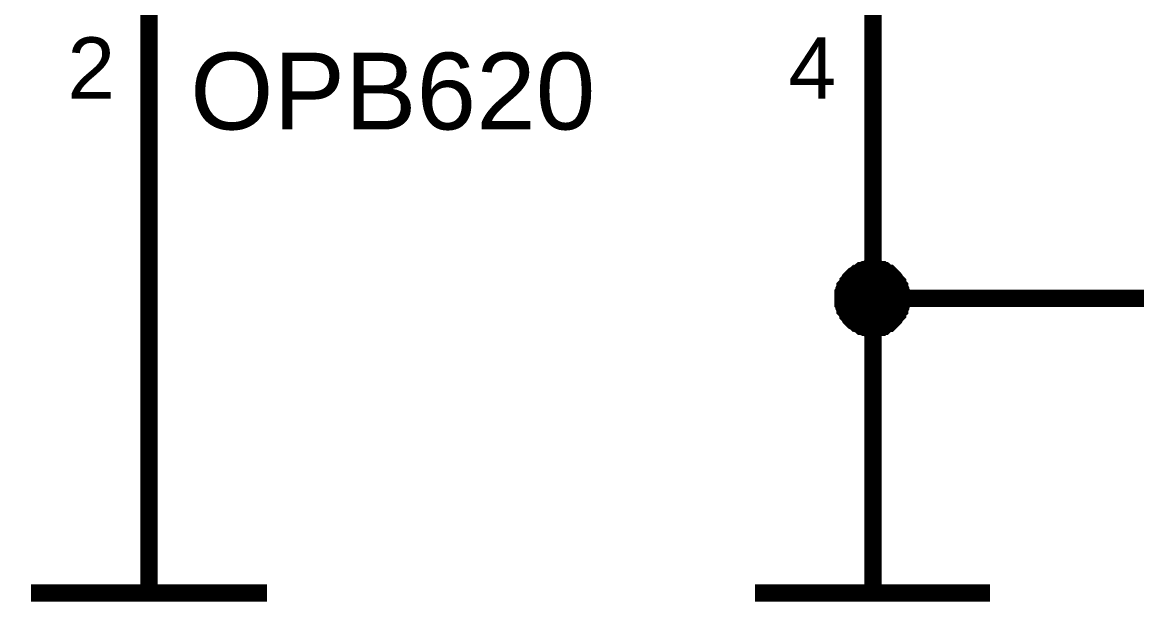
# Model space of a CAD drawing. Header units: millimetres. Extents: x -2024 to 917, y -725 to 13.
# Drawn here: x -1993.56 to -1974.33, y -694.4 to -684.41 of the extents above; entities that cross this region are included whole.
import ezdxf

# ---------------------------------------------------------------- set-up
doc = ezdxf.new("R2010")
doc.units = ezdxf.units.MM
doc.styles.get("Standard").update_dxf_attribs({"font": 'arial.ttf'})

msp = doc.modelspace()

# ---------------------------------------------------------------- linework, layer by layer
at = {"color": 7}
for points, const_width in [([(-1991.375, -681.669), (-1991.375, -686.67)], 0.3), ([(-1978.879, -681.669), (-1978.879, -686.67)], 0.3), ([(-1968.883, -682.927), (-1968.883, -689.17), (-1978.879, -689.17), (-1978.879, -686.67)], 0.3), ([(-1991.375, -689.17), (-1991.375, -686.67)], 0.3), ([(-1979.393, -689.17), (-1979.393, -689.137), (-1979.393, -689.12), (-1979.393, -689.087), (-1979.376, -689.071), (-1979.376, -689.038), (-1979.376, -689.021), (-1979.359, -688.988), (-1979.359, -688.971), (-1979.343, -688.955), (-1979.326, -688.922), (-1979.31, -688.905), (-1979.31, -688.889), (-1979.293, -688.872), (-1979.277, -688.839), (-1979.26, -688.822), (-1979.244, -688.806), (-1979.227, -688.789), (-1979.21, -688.773), (-1979.177, -688.756), (-1979.161, -688.74), (-1979.144, -688.74), (-1979.128, -688.723), (-1979.095, -688.706), (-1979.078, -688.69), (-1979.061, -688.69), (-1979.028, -688.673), (-1979.012, -688.673), (-1978.979, -688.673), (-1978.962, -688.657), (-1978.929, -688.657), (-1978.913, -688.657), (-1978.879, -688.657)], 0.3), ([(-1979.393, -689.17), (-1979.393, -689.137), (-1979.393, -689.12), (-1979.393, -689.087), (-1979.376, -689.071), (-1979.376, -689.038), (-1979.376, -689.021), (-1979.359, -688.988), (-1979.359, -688.971), (-1979.343, -688.955), (-1979.326, -688.922), (-1979.31, -688.905), (-1979.31, -688.889), (-1979.293, -688.872), (-1979.277, -688.839), (-1979.26, -688.822), (-1979.244, -688.806), (-1979.227, -688.789), (-1979.21, -688.773), (-1979.177, -688.756), (-1979.161, -688.74), (-1979.144, -688.74), (-1979.128, -688.723), (-1979.095, -688.706), (-1979.078, -688.69), (-1979.061, -688.69), (-1979.028, -688.673), (-1979.012, -688.673), (-1978.979, -688.673), (-1978.962, -688.657), (-1978.929, -688.657), (-1978.913, -688.657), (-1978.879, -688.657)], 0.3), ([(-1979.393, -689.17), (-1979.393, -689.137), (-1979.393, -689.12), (-1979.393, -689.087), (-1979.376, -689.071), (-1979.376, -689.038), (-1979.376, -689.021), (-1979.359, -688.988), (-1979.359, -688.971), (-1979.343, -688.955), (-1979.326, -688.922), (-1979.31, -688.905), (-1979.31, -688.889), (-1979.293, -688.872), (-1979.277, -688.839), (-1979.26, -688.822), (-1979.244, -688.806), (-1979.227, -688.789), (-1979.21, -688.773), (-1979.177, -688.756), (-1979.161, -688.74), (-1979.144, -688.74), (-1979.128, -688.723), (-1979.095, -688.706), (-1979.078, -688.69), (-1979.061, -688.69), (-1979.028, -688.673), (-1979.012, -688.673), (-1978.979, -688.673), (-1978.962, -688.657), (-1978.929, -688.657), (-1978.913, -688.657), (-1978.879, -688.657)], 0.3), ([(-1979.393, -689.17), (-1979.393, -689.137), (-1979.393, -689.12), (-1979.393, -689.087), (-1979.376, -689.071), (-1979.376, -689.038), (-1979.376, -689.021), (-1979.359, -688.988), (-1979.359, -688.971), (-1979.343, -688.955), (-1979.326, -688.922), (-1979.31, -688.905), (-1979.31, -688.889), (-1979.293, -688.872), (-1979.277, -688.839), (-1979.26, -688.822), (-1979.244, -688.806), (-1979.227, -688.789), (-1979.21, -688.773), (-1979.177, -688.756), (-1979.161, -688.74), (-1979.144, -688.74), (-1979.128, -688.723), (-1979.095, -688.706), (-1979.078, -688.69), (-1979.061, -688.69), (-1979.028, -688.673), (-1979.012, -688.673), (-1978.979, -688.673), (-1978.962, -688.657), (-1978.929, -688.657), (-1978.913, -688.657), (-1978.879, -688.657)], 0.3), ([(-1979.393, -689.17), (-1979.393, -689.137), (-1979.393, -689.12), (-1979.393, -689.087), (-1979.376, -689.071), (-1979.376, -689.038), (-1979.376, -689.021), (-1979.359, -688.988), (-1979.359, -688.971), (-1979.343, -688.955), (-1979.326, -688.922), (-1979.31, -688.905), (-1979.31, -688.889), (-1979.293, -688.872), (-1979.277, -688.839), (-1979.26, -688.822), (-1979.244, -688.806), (-1979.227, -688.789), (-1979.21, -688.773), (-1979.177, -688.756), (-1979.161, -688.74), (-1979.144, -688.74), (-1979.128, -688.723), (-1979.095, -688.706), (-1979.078, -688.69), (-1979.061, -688.69), (-1979.028, -688.673), (-1979.012, -688.673), (-1978.979, -688.673), (-1978.962, -688.657), (-1978.929, -688.657), (-1978.913, -688.657), (-1978.879, -688.657)], 0.0991), ([(-1979.393, -689.17), (-1979.393, -689.137), (-1979.393, -689.12), (-1979.393, -689.087), (-1979.376, -689.071), (-1979.376, -689.038), (-1979.376, -689.021), (-1979.359, -688.988), (-1979.359, -688.971), (-1979.343, -688.955), (-1979.326, -688.922), (-1979.31, -688.905), (-1979.31, -688.889), (-1979.293, -688.872), (-1979.277, -688.839), (-1979.26, -688.822), (-1979.244, -688.806), (-1979.227, -688.789), (-1979.21, -688.773), (-1979.177, -688.756), (-1979.161, -688.74), (-1979.144, -688.74), (-1979.128, -688.723), (-1979.095, -688.706), (-1979.078, -688.69), (-1979.061, -688.69), (-1979.028, -688.673), (-1979.012, -688.673), (-1978.979, -688.673), (-1978.962, -688.657), (-1978.929, -688.657), (-1978.913, -688.657), (-1978.879, -688.657)], 0.0991), ([(-1979.393, -689.17), (-1979.393, -689.137), (-1979.393, -689.12), (-1979.393, -689.087), (-1979.376, -689.071), (-1979.376, -689.038), (-1979.376, -689.021), (-1979.359, -688.988), (-1979.359, -688.971), (-1979.343, -688.955), (-1979.326, -688.922), (-1979.31, -688.905), (-1979.31, -688.889), (-1979.293, -688.872), (-1979.277, -688.839), (-1979.26, -688.822), (-1979.244, -688.806), (-1979.227, -688.789), (-1979.21, -688.773), (-1979.177, -688.756), (-1979.161, -688.74), (-1979.144, -688.74), (-1979.128, -688.723), (-1979.095, -688.706), (-1979.078, -688.69), (-1979.061, -688.69), (-1979.028, -688.673), (-1979.012, -688.673), (-1978.979, -688.673), (-1978.962, -688.657), (-1978.929, -688.657), (-1978.913, -688.657), (-1978.879, -688.657)], 0.0991), ([(-1979.393, -689.17), (-1979.393, -689.137), (-1979.393, -689.12), (-1979.393, -689.087), (-1979.376, -689.071), (-1979.376, -689.038), (-1979.376, -689.021), (-1979.359, -688.988), (-1979.359, -688.971), (-1979.343, -688.955), (-1979.326, -688.922), (-1979.31, -688.905), (-1979.31, -688.889), (-1979.293, -688.872), (-1979.277, -688.839), (-1979.26, -688.822), (-1979.244, -688.806), (-1979.227, -688.789), (-1979.21, -688.773), (-1979.177, -688.756), (-1979.161, -688.74), (-1979.144, -688.74), (-1979.128, -688.723), (-1979.095, -688.706), (-1979.078, -688.69), (-1979.061, -688.69), (-1979.028, -688.673), (-1979.012, -688.673), (-1978.979, -688.673), (-1978.962, -688.657), (-1978.929, -688.657), (-1978.913, -688.657), (-1978.879, -688.657)], 0.0991), ([(-1978.879, -688.657), (-1978.879, -688.657)], 0.3), ([(-1978.879, -688.657), (-1978.846, -688.657), (-1978.83, -688.657), (-1978.797, -688.657), (-1978.78, -688.673), (-1978.747, -688.673), (-1978.73, -688.673), (-1978.714, -688.69), (-1978.681, -688.69), (-1978.664, -688.706), (-1978.648, -688.723), (-1978.615, -688.74), (-1978.598, -688.74), (-1978.582, -688.756), (-1978.565, -688.773), (-1978.548, -688.789), (-1978.532, -688.806), (-1978.515, -688.822), (-1978.499, -688.839), (-1978.482, -688.872), (-1978.466, -688.889), (-1978.449, -688.905), (-1978.449, -688.922), (-1978.433, -688.955), (-1978.416, -688.971), (-1978.416, -688.988), (-1978.399, -689.021), (-1978.399, -689.038), (-1978.399, -689.071), (-1978.383, -689.087), (-1978.383, -689.12), (-1978.383, -689.137), (-1978.383, -689.17)], 0.3), ([(-1978.879, -688.657), (-1978.879, -688.657)], 0.3), ([(-1978.879, -688.657), (-1978.846, -688.657), (-1978.83, -688.657), (-1978.797, -688.657), (-1978.78, -688.673), (-1978.747, -688.673), (-1978.73, -688.673), (-1978.714, -688.69), (-1978.681, -688.69), (-1978.664, -688.706), (-1978.648, -688.723), (-1978.615, -688.74), (-1978.598, -688.74), (-1978.582, -688.756), (-1978.565, -688.773), (-1978.548, -688.789), (-1978.532, -688.806), (-1978.515, -688.822), (-1978.499, -688.839), (-1978.482, -688.872), (-1978.466, -688.889), (-1978.449, -688.905), (-1978.449, -688.922), (-1978.433, -688.955), (-1978.416, -688.971), (-1978.416, -688.988), (-1978.399, -689.021), (-1978.399, -689.038), (-1978.399, -689.071), (-1978.383, -689.087), (-1978.383, -689.12), (-1978.383, -689.137), (-1978.383, -689.17)], 0.3), ([(-1978.879, -688.657), (-1978.879, -688.657)], 0.3), ([(-1978.879, -688.657), (-1978.846, -688.657), (-1978.83, -688.657), (-1978.797, -688.657), (-1978.78, -688.673), (-1978.747, -688.673), (-1978.73, -688.673), (-1978.714, -688.69), (-1978.681, -688.69), (-1978.664, -688.706), (-1978.648, -688.723), (-1978.615, -688.74), (-1978.598, -688.74), (-1978.582, -688.756), (-1978.565, -688.773), (-1978.548, -688.789), (-1978.532, -688.806), (-1978.515, -688.822), (-1978.499, -688.839), (-1978.482, -688.872), (-1978.466, -688.889), (-1978.449, -688.905), (-1978.449, -688.922), (-1978.433, -688.955), (-1978.416, -688.971), (-1978.416, -688.988), (-1978.399, -689.021), (-1978.399, -689.038), (-1978.399, -689.071), (-1978.383, -689.087), (-1978.383, -689.12), (-1978.383, -689.137), (-1978.383, -689.17)], 0.3), ([(-1978.879, -688.657), (-1978.879, -688.657)], 0.3), ([(-1978.879, -688.657), (-1978.846, -688.657), (-1978.83, -688.657), (-1978.797, -688.657), (-1978.78, -688.673), (-1978.747, -688.673), (-1978.73, -688.673), (-1978.714, -688.69), (-1978.681, -688.69), (-1978.664, -688.706), (-1978.648, -688.723), (-1978.615, -688.74), (-1978.598, -688.74), (-1978.582, -688.756), (-1978.565, -688.773), (-1978.548, -688.789), (-1978.532, -688.806), (-1978.515, -688.822), (-1978.499, -688.839), (-1978.482, -688.872), (-1978.466, -688.889), (-1978.449, -688.905), (-1978.449, -688.922), (-1978.433, -688.955), (-1978.416, -688.971), (-1978.416, -688.988), (-1978.399, -689.021), (-1978.399, -689.038), (-1978.399, -689.071), (-1978.383, -689.087), (-1978.383, -689.12), (-1978.383, -689.137), (-1978.383, -689.17)], 0.3), ([(-1978.879, -688.657), (-1978.879, -688.657)], 0.0991), ([(-1978.879, -688.657), (-1978.846, -688.657), (-1978.83, -688.657), (-1978.797, -688.657), (-1978.78, -688.673), (-1978.747, -688.673), (-1978.73, -688.673), (-1978.714, -688.69), (-1978.681, -688.69), (-1978.664, -688.706), (-1978.648, -688.723), (-1978.615, -688.74), (-1978.598, -688.74), (-1978.582, -688.756), (-1978.565, -688.773), (-1978.548, -688.789), (-1978.532, -688.806), (-1978.515, -688.822), (-1978.499, -688.839), (-1978.482, -688.872), (-1978.466, -688.889), (-1978.449, -688.905), (-1978.449, -688.922), (-1978.433, -688.955), (-1978.416, -688.971), (-1978.416, -688.988), (-1978.399, -689.021), (-1978.399, -689.038), (-1978.399, -689.071), (-1978.383, -689.087), (-1978.383, -689.12), (-1978.383, -689.137), (-1978.383, -689.17)], 0.0991), ([(-1978.879, -688.657), (-1978.879, -688.657)], 0.0991), ([(-1978.879, -688.657), (-1978.846, -688.657), (-1978.83, -688.657), (-1978.797, -688.657), (-1978.78, -688.673), (-1978.747, -688.673), (-1978.73, -688.673), (-1978.714, -688.69), (-1978.681, -688.69), (-1978.664, -688.706), (-1978.648, -688.723), (-1978.615, -688.74), (-1978.598, -688.74), (-1978.582, -688.756), (-1978.565, -688.773), (-1978.548, -688.789), (-1978.532, -688.806), (-1978.515, -688.822), (-1978.499, -688.839), (-1978.482, -688.872), (-1978.466, -688.889), (-1978.449, -688.905), (-1978.449, -688.922), (-1978.433, -688.955), (-1978.416, -688.971), (-1978.416, -688.988), (-1978.399, -689.021), (-1978.399, -689.038), (-1978.399, -689.071), (-1978.383, -689.087), (-1978.383, -689.12), (-1978.383, -689.137), (-1978.383, -689.17)], 0.0991), ([(-1978.879, -688.657), (-1978.879, -688.657)], 0.0991), ([(-1978.879, -688.657), (-1978.846, -688.657), (-1978.83, -688.657), (-1978.797, -688.657), (-1978.78, -688.673), (-1978.747, -688.673), (-1978.73, -688.673), (-1978.714, -688.69), (-1978.681, -688.69), (-1978.664, -688.706), (-1978.648, -688.723), (-1978.615, -688.74), (-1978.598, -688.74), (-1978.582, -688.756), (-1978.565, -688.773), (-1978.548, -688.789), (-1978.532, -688.806), (-1978.515, -688.822), (-1978.499, -688.839), (-1978.482, -688.872), (-1978.466, -688.889), (-1978.449, -688.905), (-1978.449, -688.922), (-1978.433, -688.955), (-1978.416, -688.971), (-1978.416, -688.988), (-1978.399, -689.021), (-1978.399, -689.038), (-1978.399, -689.071), (-1978.383, -689.087), (-1978.383, -689.12), (-1978.383, -689.137), (-1978.383, -689.17)], 0.0991), ([(-1978.879, -688.657), (-1978.879, -688.657)], 0.0991), ([(-1978.879, -688.657), (-1978.846, -688.657), (-1978.83, -688.657), (-1978.797, -688.657), (-1978.78, -688.673), (-1978.747, -688.673), (-1978.73, -688.673), (-1978.714, -688.69), (-1978.681, -688.69), (-1978.664, -688.706), (-1978.648, -688.723), (-1978.615, -688.74), (-1978.598, -688.74), (-1978.582, -688.756), (-1978.565, -688.773), (-1978.548, -688.789), (-1978.532, -688.806), (-1978.515, -688.822), (-1978.499, -688.839), (-1978.482, -688.872), (-1978.466, -688.889), (-1978.449, -688.905), (-1978.449, -688.922), (-1978.433, -688.955), (-1978.416, -688.971), (-1978.416, -688.988), (-1978.399, -689.021), (-1978.399, -689.038), (-1978.399, -689.071), (-1978.383, -689.087), (-1978.383, -689.12), (-1978.383, -689.137), (-1978.383, -689.17)], 0.0991), ([(-1991.375, -689.17), (-1991.375, -694.254)], 0.3), ([(-1978.879, -689.683), (-1978.913, -689.683), (-1978.929, -689.683), (-1978.962, -689.683), (-1978.979, -689.667), (-1979.012, -689.667), (-1979.028, -689.667), (-1979.061, -689.65), (-1979.078, -689.65), (-1979.095, -689.634), (-1979.128, -689.617), (-1979.144, -689.601), (-1979.161, -689.601), (-1979.177, -689.584), (-1979.21, -689.568), (-1979.227, -689.551), (-1979.244, -689.534), (-1979.26, -689.518), (-1979.277, -689.501), (-1979.293, -689.468), (-1979.31, -689.452), (-1979.31, -689.435), (-1979.326, -689.418), (-1979.343, -689.385), (-1979.359, -689.369), (-1979.359, -689.352), (-1979.376, -689.319), (-1979.376, -689.303), (-1979.376, -689.269), (-1979.393, -689.253), (-1979.393, -689.22), (-1979.393, -689.203), (-1979.393, -689.17)], 0.3), ([(-1979.393, -689.17), (-1979.393, -689.17)], 0.3), ([(-1978.879, -689.683), (-1978.913, -689.683), (-1978.929, -689.683), (-1978.962, -689.683), (-1978.979, -689.667), (-1979.012, -689.667), (-1979.028, -689.667), (-1979.061, -689.65), (-1979.078, -689.65), (-1979.095, -689.634), (-1979.128, -689.617), (-1979.144, -689.601), (-1979.161, -689.601), (-1979.177, -689.584), (-1979.21, -689.568), (-1979.227, -689.551), (-1979.244, -689.534), (-1979.26, -689.518), (-1979.277, -689.501), (-1979.293, -689.468), (-1979.31, -689.452), (-1979.31, -689.435), (-1979.326, -689.418), (-1979.343, -689.385), (-1979.359, -689.369), (-1979.359, -689.352), (-1979.376, -689.319), (-1979.376, -689.303), (-1979.376, -689.269), (-1979.393, -689.253), (-1979.393, -689.22), (-1979.393, -689.203), (-1979.393, -689.17)], 0.3), ([(-1979.393, -689.17), (-1979.393, -689.17)], 0.3), ([(-1978.879, -689.683), (-1978.913, -689.683), (-1978.929, -689.683), (-1978.962, -689.683), (-1978.979, -689.667), (-1979.012, -689.667), (-1979.028, -689.667), (-1979.061, -689.65), (-1979.078, -689.65), (-1979.095, -689.634), (-1979.128, -689.617), (-1979.144, -689.601), (-1979.161, -689.601), (-1979.177, -689.584), (-1979.21, -689.568), (-1979.227, -689.551), (-1979.244, -689.534), (-1979.26, -689.518), (-1979.277, -689.501), (-1979.293, -689.468), (-1979.31, -689.452), (-1979.31, -689.435), (-1979.326, -689.418), (-1979.343, -689.385), (-1979.359, -689.369), (-1979.359, -689.352), (-1979.376, -689.319), (-1979.376, -689.303), (-1979.376, -689.269), (-1979.393, -689.253), (-1979.393, -689.22), (-1979.393, -689.203), (-1979.393, -689.17)], 0.3), ([(-1979.393, -689.17), (-1979.393, -689.17)], 0.3), ([(-1978.879, -689.683), (-1978.913, -689.683), (-1978.929, -689.683), (-1978.962, -689.683), (-1978.979, -689.667), (-1979.012, -689.667), (-1979.028, -689.667), (-1979.061, -689.65), (-1979.078, -689.65), (-1979.095, -689.634), (-1979.128, -689.617), (-1979.144, -689.601), (-1979.161, -689.601), (-1979.177, -689.584), (-1979.21, -689.568), (-1979.227, -689.551), (-1979.244, -689.534), (-1979.26, -689.518), (-1979.277, -689.501), (-1979.293, -689.468), (-1979.31, -689.452), (-1979.31, -689.435), (-1979.326, -689.418), (-1979.343, -689.385), (-1979.359, -689.369), (-1979.359, -689.352), (-1979.376, -689.319), (-1979.376, -689.303), (-1979.376, -689.269), (-1979.393, -689.253), (-1979.393, -689.22), (-1979.393, -689.203), (-1979.393, -689.17)], 0.3), ([(-1979.393, -689.17), (-1979.393, -689.17)], 0.3), ([(-1978.879, -689.17), (-1978.879, -694.254)], 0.3), ([(-1978.383, -689.17), (-1978.383, -689.203), (-1978.383, -689.22), (-1978.383, -689.253), (-1978.399, -689.269), (-1978.399, -689.303), (-1978.399, -689.319), (-1978.416, -689.352), (-1978.416, -689.369), (-1978.433, -689.385), (-1978.449, -689.418), (-1978.449, -689.435), (-1978.466, -689.452), (-1978.482, -689.468), (-1978.499, -689.501), (-1978.515, -689.518), (-1978.532, -689.534), (-1978.548, -689.551), (-1978.565, -689.568), (-1978.582, -689.584), (-1978.598, -689.601), (-1978.615, -689.601), (-1978.648, -689.617), (-1978.664, -689.634), (-1978.681, -689.65), (-1978.714, -689.65), (-1978.73, -689.667), (-1978.747, -689.667), (-1978.78, -689.667), (-1978.797, -689.683), (-1978.83, -689.683), (-1978.846, -689.683), (-1978.879, -689.683)], 0.3), ([(-1978.383, -689.17), (-1978.383, -689.203), (-1978.383, -689.22), (-1978.383, -689.253), (-1978.399, -689.269), (-1978.399, -689.303), (-1978.399, -689.319), (-1978.416, -689.352), (-1978.416, -689.369), (-1978.433, -689.385), (-1978.449, -689.418), (-1978.449, -689.435), (-1978.466, -689.452), (-1978.482, -689.468), (-1978.499, -689.501), (-1978.515, -689.518), (-1978.532, -689.534), (-1978.548, -689.551), (-1978.565, -689.568), (-1978.582, -689.584), (-1978.598, -689.601), (-1978.615, -689.601), (-1978.648, -689.617), (-1978.664, -689.634), (-1978.681, -689.65), (-1978.714, -689.65), (-1978.73, -689.667), (-1978.747, -689.667), (-1978.78, -689.667), (-1978.797, -689.683), (-1978.83, -689.683), (-1978.846, -689.683), (-1978.879, -689.683)], 0.3), ([(-1978.383, -689.17), (-1978.383, -689.203), (-1978.383, -689.22), (-1978.383, -689.253), (-1978.399, -689.269), (-1978.399, -689.303), (-1978.399, -689.319), (-1978.416, -689.352), (-1978.416, -689.369), (-1978.433, -689.385), (-1978.449, -689.418), (-1978.449, -689.435), (-1978.466, -689.452), (-1978.482, -689.468), (-1978.499, -689.501), (-1978.515, -689.518), (-1978.532, -689.534), (-1978.548, -689.551), (-1978.565, -689.568), (-1978.582, -689.584), (-1978.598, -689.601), (-1978.615, -689.601), (-1978.648, -689.617), (-1978.664, -689.634), (-1978.681, -689.65), (-1978.714, -689.65), (-1978.73, -689.667), (-1978.747, -689.667), (-1978.78, -689.667), (-1978.797, -689.683), (-1978.83, -689.683), (-1978.846, -689.683), (-1978.879, -689.683)], 0.3), ([(-1978.383, -689.17), (-1978.383, -689.203), (-1978.383, -689.22), (-1978.383, -689.253), (-1978.399, -689.269), (-1978.399, -689.303), (-1978.399, -689.319), (-1978.416, -689.352), (-1978.416, -689.369), (-1978.433, -689.385), (-1978.449, -689.418), (-1978.449, -689.435), (-1978.466, -689.452), (-1978.482, -689.468), (-1978.499, -689.501), (-1978.515, -689.518), (-1978.532, -689.534), (-1978.548, -689.551), (-1978.565, -689.568), (-1978.582, -689.584), (-1978.598, -689.601), (-1978.615, -689.601), (-1978.648, -689.617), (-1978.664, -689.634), (-1978.681, -689.65), (-1978.714, -689.65), (-1978.73, -689.667), (-1978.747, -689.667), (-1978.78, -689.667), (-1978.797, -689.683), (-1978.83, -689.683), (-1978.846, -689.683), (-1978.879, -689.683)], 0.3), ([(-1978.383, -689.17), (-1978.383, -689.17), (-1978.383, -689.17), (-1978.383, -689.17), (-1978.383, -689.17), (-1978.383, -689.17), (-1978.383, -689.17), (-1978.383, -689.17), (-1978.383, -689.17), (-1978.383, -689.17), (-1978.383, -689.17), (-1978.383, -689.17), (-1978.383, -689.17), (-1978.383, -689.17), (-1978.383, -689.17), (-1978.383, -689.17), (-1978.383, -689.17), (-1978.383, -689.17), (-1978.383, -689.17), (-1978.383, -689.17), (-1978.383, -689.17), (-1978.383, -689.17), (-1978.383, -689.17), (-1978.383, -689.17), (-1978.383, -689.17), (-1978.383, -689.17), (-1978.383, -689.17), (-1978.383, -689.17), (-1978.383, -689.17), (-1978.383, -689.17), (-1978.383, -689.17), (-1978.383, -689.17), (-1978.383, -689.17)], 0.3), ([(-1978.383, -689.17), (-1978.383, -689.17)], 0.3), ([(-1978.383, -689.17), (-1978.383, -689.17), (-1978.383, -689.17), (-1978.383, -689.17), (-1978.383, -689.17), (-1978.383, -689.17), (-1978.383, -689.17), (-1978.383, -689.17), (-1978.383, -689.17), (-1978.383, -689.17), (-1978.383, -689.17), (-1978.383, -689.17), (-1978.383, -689.17), (-1978.383, -689.17), (-1978.383, -689.17), (-1978.383, -689.17), (-1978.383, -689.17), (-1978.383, -689.17), (-1978.383, -689.17), (-1978.383, -689.17), (-1978.383, -689.17), (-1978.383, -689.17), (-1978.383, -689.17), (-1978.383, -689.17), (-1978.383, -689.17), (-1978.383, -689.17), (-1978.383, -689.17), (-1978.383, -689.17), (-1978.383, -689.17), (-1978.383, -689.17), (-1978.383, -689.17), (-1978.383, -689.17), (-1978.383, -689.17)], 0.3), ([(-1978.383, -689.17), (-1978.383, -689.17)], 0.3), ([(-1978.383, -689.17), (-1978.383, -689.17), (-1978.383, -689.17), (-1978.383, -689.17), (-1978.383, -689.17), (-1978.383, -689.17), (-1978.383, -689.17), (-1978.383, -689.17), (-1978.383, -689.17), (-1978.383, -689.17), (-1978.383, -689.17), (-1978.383, -689.17), (-1978.383, -689.17), (-1978.383, -689.17), (-1978.383, -689.17), (-1978.383, -689.17), (-1978.383, -689.17), (-1978.383, -689.17), (-1978.383, -689.17), (-1978.383, -689.17), (-1978.383, -689.17), (-1978.383, -689.17), (-1978.383, -689.17), (-1978.383, -689.17), (-1978.383, -689.17), (-1978.383, -689.17), (-1978.383, -689.17), (-1978.383, -689.17), (-1978.383, -689.17), (-1978.383, -689.17), (-1978.383, -689.17), (-1978.383, -689.17), (-1978.383, -689.17)], 0.3), ([(-1978.383, -689.17), (-1978.383, -689.17)], 0.3), ([(-1978.383, -689.17), (-1978.383, -689.17), (-1978.383, -689.17), (-1978.383, -689.17), (-1978.383, -689.17), (-1978.383, -689.17), (-1978.383, -689.17), (-1978.383, -689.17), (-1978.383, -689.17), (-1978.383, -689.17), (-1978.383, -689.17), (-1978.383, -689.17), (-1978.383, -689.17), (-1978.383, -689.17), (-1978.383, -689.17), (-1978.383, -689.17), (-1978.383, -689.17), (-1978.383, -689.17), (-1978.383, -689.17), (-1978.383, -689.17), (-1978.383, -689.17), (-1978.383, -689.17), (-1978.383, -689.17), (-1978.383, -689.17), (-1978.383, -689.17), (-1978.383, -689.17), (-1978.383, -689.17), (-1978.383, -689.17), (-1978.383, -689.17), (-1978.383, -689.17), (-1978.383, -689.17), (-1978.383, -689.17), (-1978.383, -689.17)], 0.3), ([(-1978.383, -689.17), (-1978.383, -689.17)], 0.3), ([(-1978.879, -689.683), (-1978.913, -689.683), (-1978.929, -689.683), (-1978.962, -689.683), (-1978.979, -689.667), (-1979.012, -689.667), (-1979.028, -689.667), (-1979.061, -689.65), (-1979.078, -689.65), (-1979.095, -689.634), (-1979.128, -689.617), (-1979.144, -689.601), (-1979.161, -689.601), (-1979.177, -689.584), (-1979.21, -689.568), (-1979.227, -689.551), (-1979.244, -689.534), (-1979.26, -689.518), (-1979.277, -689.501), (-1979.293, -689.468), (-1979.31, -689.452), (-1979.31, -689.435), (-1979.326, -689.418), (-1979.343, -689.385), (-1979.359, -689.369), (-1979.359, -689.352), (-1979.376, -689.319), (-1979.376, -689.303), (-1979.376, -689.269), (-1979.393, -689.253), (-1979.393, -689.22), (-1979.393, -689.203), (-1979.393, -689.17)], 0.0991), ([(-1979.393, -689.17), (-1979.393, -689.17)], 0.0991), ([(-1978.879, -689.683), (-1978.913, -689.683), (-1978.929, -689.683), (-1978.962, -689.683), (-1978.979, -689.667), (-1979.012, -689.667), (-1979.028, -689.667), (-1979.061, -689.65), (-1979.078, -689.65), (-1979.095, -689.634), (-1979.128, -689.617), (-1979.144, -689.601), (-1979.161, -689.601), (-1979.177, -689.584), (-1979.21, -689.568), (-1979.227, -689.551), (-1979.244, -689.534), (-1979.26, -689.518), (-1979.277, -689.501), (-1979.293, -689.468), (-1979.31, -689.452), (-1979.31, -689.435), (-1979.326, -689.418), (-1979.343, -689.385), (-1979.359, -689.369), (-1979.359, -689.352), (-1979.376, -689.319), (-1979.376, -689.303), (-1979.376, -689.269), (-1979.393, -689.253), (-1979.393, -689.22), (-1979.393, -689.203), (-1979.393, -689.17)], 0.0991), ([(-1979.393, -689.17), (-1979.393, -689.17)], 0.0991), ([(-1978.879, -689.683), (-1978.913, -689.683), (-1978.929, -689.683), (-1978.962, -689.683), (-1978.979, -689.667), (-1979.012, -689.667), (-1979.028, -689.667), (-1979.061, -689.65), (-1979.078, -689.65), (-1979.095, -689.634), (-1979.128, -689.617), (-1979.144, -689.601), (-1979.161, -689.601), (-1979.177, -689.584), (-1979.21, -689.568), (-1979.227, -689.551), (-1979.244, -689.534), (-1979.26, -689.518), (-1979.277, -689.501), (-1979.293, -689.468), (-1979.31, -689.452), (-1979.31, -689.435), (-1979.326, -689.418), (-1979.343, -689.385), (-1979.359, -689.369), (-1979.359, -689.352), (-1979.376, -689.319), (-1979.376, -689.303), (-1979.376, -689.269), (-1979.393, -689.253), (-1979.393, -689.22), (-1979.393, -689.203), (-1979.393, -689.17)], 0.0991), ([(-1979.393, -689.17), (-1979.393, -689.17)], 0.0991), ([(-1978.879, -689.683), (-1978.913, -689.683), (-1978.929, -689.683), (-1978.962, -689.683), (-1978.979, -689.667), (-1979.012, -689.667), (-1979.028, -689.667), (-1979.061, -689.65), (-1979.078, -689.65), (-1979.095, -689.634), (-1979.128, -689.617), (-1979.144, -689.601), (-1979.161, -689.601), (-1979.177, -689.584), (-1979.21, -689.568), (-1979.227, -689.551), (-1979.244, -689.534), (-1979.26, -689.518), (-1979.277, -689.501), (-1979.293, -689.468), (-1979.31, -689.452), (-1979.31, -689.435), (-1979.326, -689.418), (-1979.343, -689.385), (-1979.359, -689.369), (-1979.359, -689.352), (-1979.376, -689.319), (-1979.376, -689.303), (-1979.376, -689.269), (-1979.393, -689.253), (-1979.393, -689.22), (-1979.393, -689.203), (-1979.393, -689.17)], 0.0991), ([(-1979.393, -689.17), (-1979.393, -689.17)], 0.0991), ([(-1978.383, -689.17), (-1978.383, -689.203), (-1978.383, -689.22), (-1978.383, -689.253), (-1978.399, -689.269), (-1978.399, -689.303), (-1978.399, -689.319), (-1978.416, -689.352), (-1978.416, -689.369), (-1978.433, -689.385), (-1978.449, -689.418), (-1978.449, -689.435), (-1978.466, -689.452), (-1978.482, -689.468), (-1978.499, -689.501), (-1978.515, -689.518), (-1978.532, -689.534), (-1978.548, -689.551), (-1978.565, -689.568), (-1978.582, -689.584), (-1978.598, -689.601), (-1978.615, -689.601), (-1978.648, -689.617), (-1978.664, -689.634), (-1978.681, -689.65), (-1978.714, -689.65), (-1978.73, -689.667), (-1978.747, -689.667), (-1978.78, -689.667), (-1978.797, -689.683), (-1978.83, -689.683), (-1978.846, -689.683), (-1978.879, -689.683)], 0.0991), ([(-1978.383, -689.17), (-1978.383, -689.203), (-1978.383, -689.22), (-1978.383, -689.253), (-1978.399, -689.269), (-1978.399, -689.303), (-1978.399, -689.319), (-1978.416, -689.352), (-1978.416, -689.369), (-1978.433, -689.385), (-1978.449, -689.418), (-1978.449, -689.435), (-1978.466, -689.452), (-1978.482, -689.468), (-1978.499, -689.501), (-1978.515, -689.518), (-1978.532, -689.534), (-1978.548, -689.551), (-1978.565, -689.568), (-1978.582, -689.584), (-1978.598, -689.601), (-1978.615, -689.601), (-1978.648, -689.617), (-1978.664, -689.634), (-1978.681, -689.65), (-1978.714, -689.65), (-1978.73, -689.667), (-1978.747, -689.667), (-1978.78, -689.667), (-1978.797, -689.683), (-1978.83, -689.683), (-1978.846, -689.683), (-1978.879, -689.683)], 0.0991), ([(-1978.383, -689.17), (-1978.383, -689.203), (-1978.383, -689.22), (-1978.383, -689.253), (-1978.399, -689.269), (-1978.399, -689.303), (-1978.399, -689.319), (-1978.416, -689.352), (-1978.416, -689.369), (-1978.433, -689.385), (-1978.449, -689.418), (-1978.449, -689.435), (-1978.466, -689.452), (-1978.482, -689.468), (-1978.499, -689.501), (-1978.515, -689.518), (-1978.532, -689.534), (-1978.548, -689.551), (-1978.565, -689.568), (-1978.582, -689.584), (-1978.598, -689.601), (-1978.615, -689.601), (-1978.648, -689.617), (-1978.664, -689.634), (-1978.681, -689.65), (-1978.714, -689.65), (-1978.73, -689.667), (-1978.747, -689.667), (-1978.78, -689.667), (-1978.797, -689.683), (-1978.83, -689.683), (-1978.846, -689.683), (-1978.879, -689.683)], 0.0991), ([(-1978.383, -689.17), (-1978.383, -689.203), (-1978.383, -689.22), (-1978.383, -689.253), (-1978.399, -689.269), (-1978.399, -689.303), (-1978.399, -689.319), (-1978.416, -689.352), (-1978.416, -689.369), (-1978.433, -689.385), (-1978.449, -689.418), (-1978.449, -689.435), (-1978.466, -689.452), (-1978.482, -689.468), (-1978.499, -689.501), (-1978.515, -689.518), (-1978.532, -689.534), (-1978.548, -689.551), (-1978.565, -689.568), (-1978.582, -689.584), (-1978.598, -689.601), (-1978.615, -689.601), (-1978.648, -689.617), (-1978.664, -689.634), (-1978.681, -689.65), (-1978.714, -689.65), (-1978.73, -689.667), (-1978.747, -689.667), (-1978.78, -689.667), (-1978.797, -689.683), (-1978.83, -689.683), (-1978.846, -689.683), (-1978.879, -689.683)], 0.0991), ([(-1978.383, -689.17), (-1978.383, -689.17), (-1978.383, -689.17), (-1978.383, -689.17), (-1978.383, -689.17), (-1978.383, -689.17), (-1978.383, -689.17), (-1978.383, -689.17), (-1978.383, -689.17), (-1978.383, -689.17), (-1978.383, -689.17), (-1978.383, -689.17), (-1978.383, -689.17), (-1978.383, -689.17), (-1978.383, -689.17), (-1978.383, -689.17), (-1978.383, -689.17), (-1978.383, -689.17), (-1978.383, -689.17), (-1978.383, -689.17), (-1978.383, -689.17), (-1978.383, -689.17), (-1978.383, -689.17), (-1978.383, -689.17), (-1978.383, -689.17), (-1978.383, -689.17), (-1978.383, -689.17), (-1978.383, -689.17), (-1978.383, -689.17), (-1978.383, -689.17), (-1978.383, -689.17), (-1978.383, -689.17), (-1978.383, -689.17)], 0.0991), ([(-1978.383, -689.17), (-1978.383, -689.17)], 0.0991), ([(-1978.383, -689.17), (-1978.383, -689.17), (-1978.383, -689.17), (-1978.383, -689.17), (-1978.383, -689.17), (-1978.383, -689.17), (-1978.383, -689.17), (-1978.383, -689.17), (-1978.383, -689.17), (-1978.383, -689.17), (-1978.383, -689.17), (-1978.383, -689.17), (-1978.383, -689.17), (-1978.383, -689.17), (-1978.383, -689.17), (-1978.383, -689.17), (-1978.383, -689.17), (-1978.383, -689.17), (-1978.383, -689.17), (-1978.383, -689.17), (-1978.383, -689.17), (-1978.383, -689.17), (-1978.383, -689.17), (-1978.383, -689.17), (-1978.383, -689.17), (-1978.383, -689.17), (-1978.383, -689.17), (-1978.383, -689.17), (-1978.383, -689.17), (-1978.383, -689.17), (-1978.383, -689.17), (-1978.383, -689.17), (-1978.383, -689.17)], 0.0991), ([(-1978.383, -689.17), (-1978.383, -689.17)], 0.0991), ([(-1978.383, -689.17), (-1978.383, -689.17), (-1978.383, -689.17), (-1978.383, -689.17), (-1978.383, -689.17), (-1978.383, -689.17), (-1978.383, -689.17), (-1978.383, -689.17), (-1978.383, -689.17), (-1978.383, -689.17), (-1978.383, -689.17), (-1978.383, -689.17), (-1978.383, -689.17), (-1978.383, -689.17), (-1978.383, -689.17), (-1978.383, -689.17), (-1978.383, -689.17), (-1978.383, -689.17), (-1978.383, -689.17), (-1978.383, -689.17), (-1978.383, -689.17), (-1978.383, -689.17), (-1978.383, -689.17), (-1978.383, -689.17), (-1978.383, -689.17), (-1978.383, -689.17), (-1978.383, -689.17), (-1978.383, -689.17), (-1978.383, -689.17), (-1978.383, -689.17), (-1978.383, -689.17), (-1978.383, -689.17), (-1978.383, -689.17)], 0.0991), ([(-1978.383, -689.17), (-1978.383, -689.17)], 0.0991), ([(-1978.383, -689.17), (-1978.383, -689.17), (-1978.383, -689.17), (-1978.383, -689.17), (-1978.383, -689.17), (-1978.383, -689.17), (-1978.383, -689.17), (-1978.383, -689.17), (-1978.383, -689.17), (-1978.383, -689.17), (-1978.383, -689.17), (-1978.383, -689.17), (-1978.383, -689.17), (-1978.383, -689.17), (-1978.383, -689.17), (-1978.383, -689.17), (-1978.383, -689.17), (-1978.383, -689.17), (-1978.383, -689.17), (-1978.383, -689.17), (-1978.383, -689.17), (-1978.383, -689.17), (-1978.383, -689.17), (-1978.383, -689.17), (-1978.383, -689.17), (-1978.383, -689.17), (-1978.383, -689.17), (-1978.383, -689.17), (-1978.383, -689.17), (-1978.383, -689.17), (-1978.383, -689.17), (-1978.383, -689.17), (-1978.383, -689.17)], 0.0991), ([(-1978.383, -689.17), (-1978.383, -689.17)], 0.0991), ([(-1993.411, -694.254), (-1989.34, -694.254)], 0.3), ([(-1980.915, -694.254), (-1976.86, -694.254)], 0.3)]:
    msp.add_lwpolyline(points, dxfattribs=dict(at, const_width=const_width))
at = {"color": 7, "const_width": 0.508}
msp.add_lwpolyline([(-1979.209, -689.163, 1), (-1978.701, -689.163, 1)], format="xyb", close=True, dxfattribs=at)

# ---------------------------------------------------------------- texts
at = {"color": 7}
for s, height, p in [('2', 1.06, (-1992.782, -685.726)), ('4', 1.06, (-1980.336, -685.726)), ('OPB620', 1.3247, (-1990.664, -686.256))]:
    msp.add_text(s, height=height, dxfattribs=at).set_placement(p)

doc.saveas('drawing.dxf')
